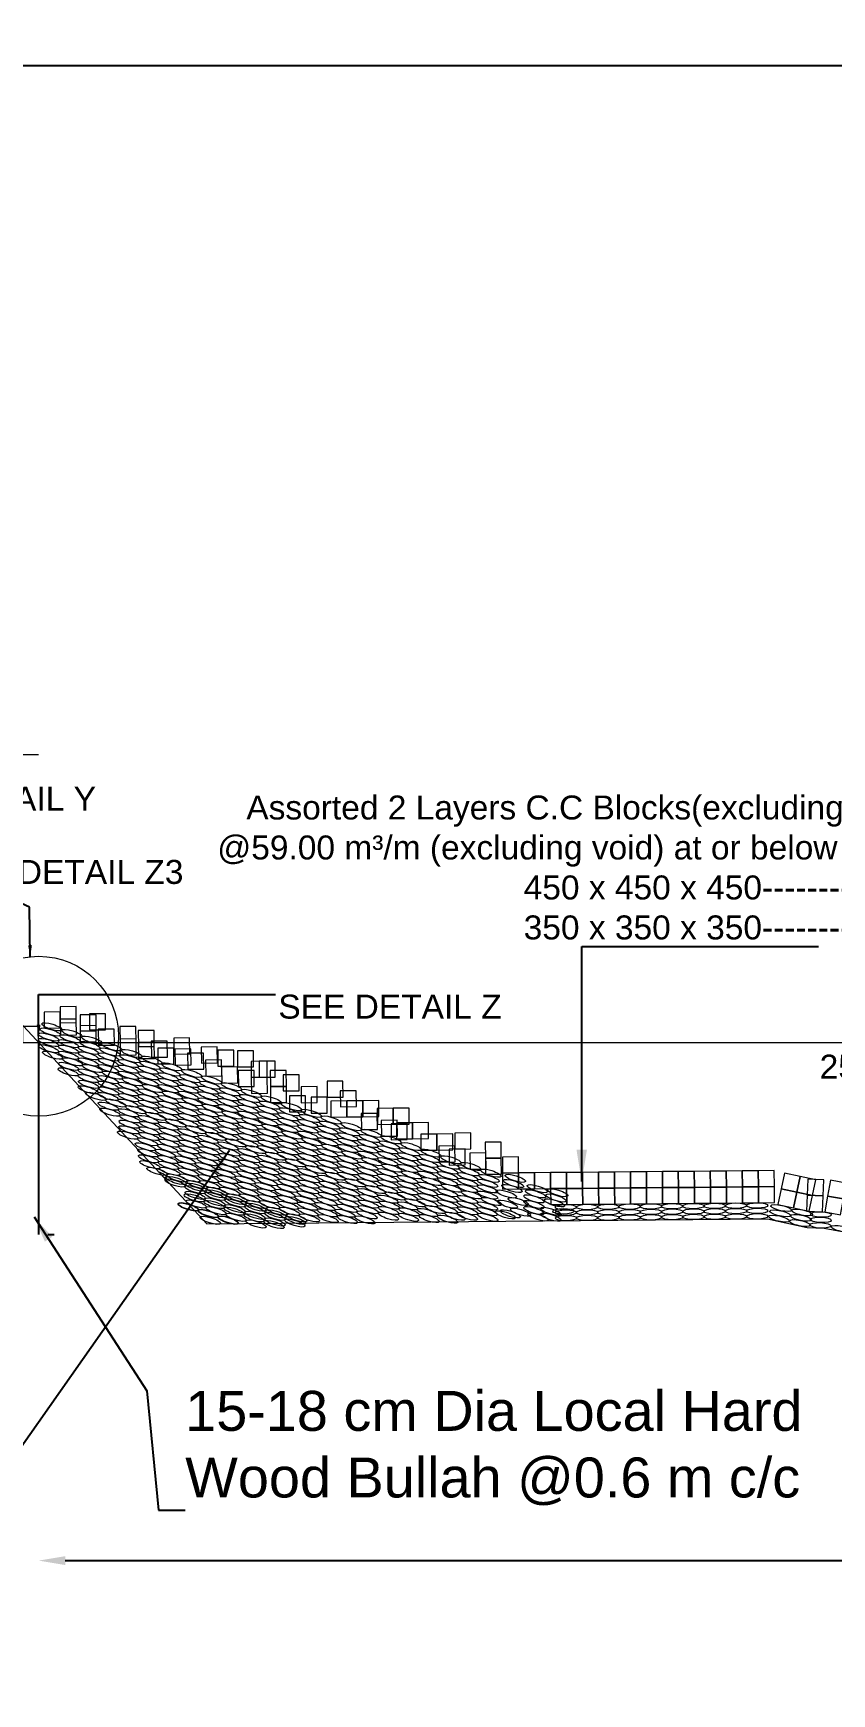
# Model space of a CAD drawing. Header units: inches. Extents: x -8940 to 26362, y -28010 to 990.
# Drawn here: x 4357.2 to 4382.2, y -14244.6 to -14192.6 of the extents above; entities that cross this region are included whole.
import ezdxf

# ---------------------------------------------------------------- set-up
doc = ezdxf.new("R2010")
doc.units = ezdxf.units.IN
doc.header["$MEASUREMENT"] = 0
doc.header["$PDMODE"] = 3
for name, color, linetype, lineweight in [('BULLAH', 7, 'Continuous', 25), ('Cross Section Labels', 7, 'Continuous', 9), ('Existing_Bed_Level for Xsection', 7, 'Continuous', 0), ('Long Section Labels', 7, 'Continuous', 9)]:
    doc.layers.add(name, color=color, linetype=linetype, lineweight=lineweight)
doc.styles.get("Standard").update_dxf_attribs({"font": 'arial.ttf'})
doc.dimstyles.new('Appron Lebeling Style', dxfattribs={"dimtxt": 50, "dimasz": 50, "dimexe": 0.18, "dimexo": 0.0625, "dimgap": 0.09, "dimtad": 0, "dimtih": 1, "dimtoh": 1, "dimdec": 4, "dimzin": 0, "dimdsep": 46, "dimtxsty": 'Standard', "dimcen": 0.09, "dimse1": 1, "dimse2": 1, "dimadec": 0, "dimazin": 0, "dimtfac": 1, "dimtdec": 4, "dimtofl": 0, "dimtmove": 0, "dimatfit": 3, "dimfxl": 1, "dimtolj": 1, "dimtzin": 0, "dimarcsym": 0})
doc.dimstyles.get("Standard").update_dxf_attribs({"dimtxt": 0.18, "dimasz": 0.18, "dimexe": 0.18, "dimexo": 0.0625, "dimgap": 0.09, "dimtad": 0, "dimtih": 1, "dimtoh": 1, "dimdec": 4, "dimzin": 0, "dimdsep": 46, "dimtxsty": 'Standard', "dimcen": 0.09, "dimadec": 0, "dimazin": 0, "dimtfac": 1, "dimtdec": 4, "dimtofl": 0, "dimtmove": 0, "dimatfit": 3, "dimfxl": 1, "dimtolj": 1, "dimtzin": 0, "dimarcsym": 0})

# ---------------------------------------------------------------- blocks, each defined once
blk = doc.blocks.new('*D3')
at = {"layer": 'Cross Section Labels', "color": 0, "lineweight": -2, "transparency": 16777216}
for p, q in [((4358.196, -14240.44), (4392.436, -14240.44)), ((4430.93, -14240.44), (4396.69, -14240.44))]:
    blk.add_line(p, q, dxfattribs=at)
at = {"layer": 'Cross Section Labels', "color": 0, "transparency": 16777216}
for points in [[(4358.196, -14240.301), (4358.196, -14240.579), (4357.363, -14240.44)], [(4430.93, -14240.301), (4430.93, -14240.579), (4431.763, -14240.44)]]:
    blk.add_solid(points, dxfattribs=at)
at = {"layer": 'Defpoints', "color": 0, "transparency": 16777216}
for p in [(4357.363, -14231.435), (4431.763, -14239.325), (4431.763, -14240.44)]:
    blk.add_point(p, dxfattribs=at)
at = {"layer": 'Cross Section Labels', "color": 0, "transparency": 16777216, "insert": (4394.563, -14240.44), "char_height": 0.833, "attachment_point": 5}
blk.add_mtext('\\A1;77.00 m', dxfattribs=at)
blk = doc.blocks.new('*D4')
at = {"layer": 'Cross Section Labels', "color": 0, "lineweight": -2, "transparency": 16777216}
for p, q in [((4358.196, -14245.443), (4388.55, -14245.443)), ((4430.93, -14245.443), (4400.576, -14245.443))]:
    blk.add_line(p, q, dxfattribs=at)
at = {"layer": 'Cross Section Labels', "color": 0, "transparency": 16777216}
for points in [[(4358.196, -14245.304), (4358.196, -14245.582), (4357.363, -14245.443)], [(4430.93, -14245.304), (4430.93, -14245.582), (4431.763, -14245.443)]]:
    blk.add_solid(points, dxfattribs=at)
at = {"layer": 'Defpoints', "color": 0, "transparency": 16777216}
for p in [(4357.363, -14231.435), (4431.763, -14239.325), (4431.763, -14245.443)]:
    blk.add_point(p, dxfattribs=at)
at = {"layer": 'Cross Section Labels', "color": 0, "transparency": 16777216, "insert": (4394.563, -14245.443), "char_height": 0.833, "attachment_point": 5}
blk.add_mtext('\\A1;Block @59.00 m³/m ^JGoo Bag @58.00 m³/m ', dxfattribs=at)

msp = doc.modelspace()

# ---------------------------------------------------------------- linework, layer by layer
msp.add_lwpolyline([(4299.118672, -14193.658586), (4465.878672, -14193.658586), (4465.878672, -14311.574582), (4299.118672, -14311.574582)], close=True)
at = {"layer": 'BULLAH'}
for p, q in [((4357.362545, -14224.229953), (4357.362545, -14230.233313)), ((4357.648588, -14230.233313), (4357.8487, -14230.233313))]:
    msp.add_line(p, q, dxfattribs=at)
at = {"layer": 'Cross Section Labels'}
msp.add_circle((4357.362545, -14224.029841), 2.5014, dxfattribs=at)
at = {"layer": 'Existing_Bed_Level for Xsection'}
for points in [[(4357.362545, -14215.224913), (4320.308722, -14215.224913)], [(4320.308722, -14216.847821), (4325.801796, -14216.895848), (4329.073628, -14217.103964), (4335.86743, -14216.737759), (4339.079228, -14216.725753), (4340.439989, -14218.046492), (4341.720706, -14217.656273), (4343.081468, -14217.93643), (4345.132616, -14217.93643), (4346.083148, -14218.619813), (4347.393881, -14219.052055), (4348.424458, -14219.019036), (4349.425018, -14219.019036), (4350.425578, -14219.074067), (4351.766328, -14219.876516), (4352.326642, -14220.443834), (4355.078182, -14220.808037), (4356.21882, -14222.998263), (4362.63241, -14229.905129), (4380.182232, -14229.750042), (4381.422927, -14230.016191), (4381.953224, -14230.039204), (4383.364013, -14230.302351)], [(4355.861705, -14224.229953), (4461.369925, -14224.229953)]]:
    msp.add_lwpolyline(points, dxfattribs=at)
at = {"layer": 'Long Section Labels'}
for points in [[(4358.535157, -14223.102103), (4358.034897, -14223.106524), (4358.039317, -14223.606784), (4358.539578, -14223.602363)], [(4358.031825, -14223.269181), (4357.531565, -14223.273602), (4357.535985, -14223.773863), (4358.036246, -14223.769442)], [(4358.538602, -14223.491989), (4358.038342, -14223.49641), (4358.042763, -14223.996671), (4358.543023, -14223.99225)], [(4359.160561, -14223.359226), (4358.660301, -14223.363647), (4358.664722, -14223.863908), (4359.164982, -14223.859487)], [(4359.451226, -14223.329886), (4358.950965, -14223.334307), (4358.955386, -14223.834568), (4359.455646, -14223.830147)], [(4357.362545, -14223.729673), (4356.862265, -14223.729673), (4356.862265, -14224.229953), (4357.362545, -14224.229953)], [(4359.163554, -14223.69793), (4358.663294, -14223.702351), (4358.667715, -14224.202612), (4359.167975, -14224.198191)], [(4359.729781, -14223.807658), (4359.229521, -14223.812079), (4359.233942, -14224.312339), (4359.734202, -14224.307918)], [(4360.409283, -14223.725271), (4359.909022, -14223.729692), (4359.913443, -14224.229953), (4360.413704, -14224.225532)], [(4360.412721, -14224.114319), (4359.91246, -14224.11874), (4359.916881, -14224.619), (4360.417142, -14224.61458)], [(4360.979502, -14223.850646), (4360.479241, -14223.855067), (4360.483662, -14224.355327), (4360.983923, -14224.350907)], [(4361.389984, -14224.18229), (4360.889723, -14224.186711), (4360.894144, -14224.686971), (4361.394404, -14224.68255)], [(4362.089851, -14224.086308), (4361.589591, -14224.090729), (4361.594011, -14224.590989), (4362.094272, -14224.586569)], [(4360.982813, -14224.225335), (4360.482553, -14224.229756), (4360.486973, -14224.730016), (4360.987234, -14224.725595)], [(4361.592319, -14224.399443), (4361.092058, -14224.403864), (4361.096479, -14224.904124), (4361.59674, -14224.899703)], [(4362.129138, -14224.428675), (4361.628877, -14224.433095), (4361.633298, -14224.933356), (4362.133559, -14224.928935)], [(4362.527265, -14224.561383), (4362.027004, -14224.565804), (4362.031425, -14225.066065), (4362.531685, -14225.061644)], [(4362.952261, -14224.364402), (4362.452, -14224.368823), (4362.456421, -14224.869083), (4362.956682, -14224.864662)], [(4363.471238, -14224.464286), (4362.970977, -14224.468707), (4362.975398, -14224.968967), (4363.475659, -14224.964547)], [(4364.085811, -14224.487607), (4363.58555, -14224.492028), (4363.589971, -14224.992288), (4364.090231, -14224.987867)], [(4363.088942, -14224.772286), (4362.588682, -14224.776707), (4362.593102, -14225.276968), (4363.093363, -14225.272547)], [(4363.589971, -14224.992288), (4363.08971, -14224.996709), (4363.094131, -14225.49697), (4363.594392, -14225.492549)], [(4364.109748, -14225.101856), (4363.609488, -14225.106277), (4363.613908, -14225.606537), (4364.114169, -14225.602116)], [(4364.515862, -14224.813743), (4364.015601, -14224.818163), (4364.020022, -14225.318424), (4364.520282, -14225.314003)], [(4364.763873, -14224.811551), (4364.263612, -14224.815972), (4364.268033, -14225.316232), (4364.768293, -14225.311811)], [(4365.113588, -14225.102507), (4364.613328, -14225.106928), (4364.617748, -14225.607188), (4365.118009, -14225.602768)], [(4364.520282, -14225.314003), (4364.020022, -14225.318424), (4364.024443, -14225.818684), (4364.524703, -14225.814263)], [(4365.118009, -14225.602768), (4364.617748, -14225.607188), (4364.622169, -14226.107449), (4365.12243, -14226.103028)], [(4365.513378, -14225.234822), (4365.013117, -14225.239243), (4365.017538, -14225.739503), (4365.517798, -14225.735082)], [(4366.077465, -14225.605821), (4365.577204, -14225.610242), (4365.581625, -14226.110502), (4366.081886, -14226.106082)], [(4366.889872, -14225.433905), (4366.389611, -14225.438326), (4366.394032, -14225.938586), (4366.894292, -14225.934165)], [(4367.306323, -14225.734513), (4366.806063, -14225.738934), (4366.810483, -14226.239194), (4367.310744, -14226.234773)], [(4365.715114, -14225.893395), (4365.214854, -14225.897815), (4365.219275, -14226.398076), (4365.719535, -14226.393655)], [(4366.394032, -14225.938586), (4365.893771, -14225.943007), (4365.898192, -14226.443267), (4366.398453, -14226.438847)], [(4367.008278, -14226.055055), (4366.508018, -14226.059475), (4366.512438, -14226.559736), (4367.012699, -14226.555315)], [(4367.508539, -14226.050634), (4367.008278, -14226.055055), (4367.012699, -14226.555315), (4367.512959, -14226.550894)], [(4368.008799, -14226.046213), (4367.508539, -14226.050634), (4367.512959, -14226.550894), (4368.01322, -14226.546474)], [(4367.962053, -14226.449649), (4367.461793, -14226.45407), (4367.466214, -14226.95433), (4367.966474, -14226.949909)], [(4368.460887, -14226.283729), (4367.960626, -14226.28815), (4367.965047, -14226.788411), (4368.465307, -14226.78399)], [(4368.586576, -14226.658331), (4368.086316, -14226.662752), (4368.090737, -14227.163013), (4368.590997, -14227.158592)], [(4368.894018, -14226.766403), (4368.393758, -14226.770824), (4368.398179, -14227.271084), (4368.898439, -14227.266663)], [(4368.961147, -14226.279309), (4368.460887, -14226.283729), (4368.465307, -14226.78399), (4368.965568, -14226.779569)], [(4369.062805, -14226.739897), (4368.562544, -14226.744318), (4368.566965, -14227.244578), (4369.067226, -14227.240157)], [(4369.563065, -14226.735476), (4369.062805, -14226.739897), (4369.067226, -14227.240157), (4369.567486, -14227.235737)], [(4369.822676, -14227.093079), (4369.322415, -14227.097499), (4369.326836, -14227.59776), (4369.827097, -14227.593339)], [(4370.322936, -14227.088658), (4369.822676, -14227.093079), (4369.827097, -14227.593339), (4370.327357, -14227.588918)], [(4370.889545, -14227.057079), (4370.389285, -14227.0615), (4370.393705, -14227.561761), (4370.893966, -14227.55734)], [(4370.392851, -14227.465059), (4369.89259, -14227.46948), (4369.897011, -14227.96974), (4370.397272, -14227.965319)], [(4370.71178, -14227.55895), (4370.211519, -14227.563371), (4370.21594, -14228.063631), (4370.716201, -14228.05921)], [(4371.363831, -14227.68474), (4370.863571, -14227.689161), (4370.867991, -14228.189421), (4371.368252, -14228.185)], [(4371.841522, -14227.346118), (4371.341261, -14227.350538), (4371.345682, -14227.850799), (4371.845942, -14227.846378)], [(4372.379439, -14227.807791), (4371.879179, -14227.812212), (4371.8836, -14228.312472), (4372.38386, -14228.308051)], [(4371.845942, -14227.846378), (4371.345682, -14227.850799), (4371.350103, -14228.351059), (4371.850363, -14228.346639)], [(4372.38386, -14228.308051), (4371.8836, -14228.312472), (4371.88802, -14228.812733), (4372.388281, -14228.808312)], [(4372.88412, -14228.303631), (4372.38386, -14228.308051), (4372.388281, -14228.808312), (4372.888541, -14228.803891)], [(4373.384381, -14228.29921), (4372.88412, -14228.303631), (4372.888541, -14228.803891), (4373.388802, -14228.79947)], [(4373.884641, -14228.294789), (4373.384381, -14228.29921), (4373.388802, -14228.79947), (4373.889062, -14228.795049)], [(4374.384902, -14228.290368), (4373.884641, -14228.294789), (4373.889062, -14228.795049), (4374.389323, -14228.790629)], [(4374.885162, -14228.285947), (4374.384902, -14228.290368), (4374.389323, -14228.790629), (4374.889583, -14228.786208)], [(4375.385423, -14228.281527), (4374.885162, -14228.285947), (4374.889583, -14228.786208), (4375.389844, -14228.781787)], [(4375.885683, -14228.277106), (4375.385423, -14228.281527), (4375.389844, -14228.781787), (4375.890104, -14228.777366)], [(4376.385944, -14228.272685), (4375.885683, -14228.277106), (4375.890104, -14228.777366), (4376.390365, -14228.772946)], [(4376.886204, -14228.268264), (4376.385944, -14228.272685), (4376.390365, -14228.772946), (4376.890625, -14228.768525)], [(4377.386465, -14228.263844), (4376.886204, -14228.268264), (4376.890625, -14228.768525), (4377.390885, -14228.764104)], [(4377.886725, -14228.259423), (4377.386465, -14228.263844), (4377.390885, -14228.764104), (4377.891146, -14228.759683)], [(4378.386986, -14228.255002), (4377.886725, -14228.259423), (4377.891146, -14228.759683), (4378.391406, -14228.755263)], [(4378.887246, -14228.250581), (4378.386986, -14228.255002), (4378.391406, -14228.755263), (4378.891667, -14228.750842)], [(4379.387507, -14228.246161), (4378.887246, -14228.250581), (4378.891667, -14228.750842), (4379.391927, -14228.746421)], [(4379.887767, -14228.24174), (4379.387507, -14228.246161), (4379.391927, -14228.746421), (4379.892188, -14228.742)], [(4380.388027, -14228.237319), (4379.887767, -14228.24174), (4379.892188, -14228.742), (4380.392448, -14228.737579)], [(4381.202555, -14228.423701), (4380.713403, -14228.31877), (4380.608473, -14228.807922), (4381.097624, -14228.912853)], [(4373.889062, -14228.795049), (4373.388802, -14228.79947), (4373.393222, -14229.299731), (4373.893483, -14229.29531)], [(4374.389323, -14228.790629), (4373.889062, -14228.795049), (4373.893483, -14229.29531), (4374.393743, -14229.290889)], [(4374.889583, -14228.786208), (4374.389323, -14228.790629), (4374.393743, -14229.290889), (4374.894004, -14229.286468)], [(4375.389844, -14228.781787), (4374.889583, -14228.786208), (4374.894004, -14229.286468), (4375.394264, -14229.282048)], [(4375.890104, -14228.777366), (4375.389844, -14228.781787), (4375.394264, -14229.282048), (4375.894525, -14229.277627)], [(4376.390365, -14228.772946), (4375.890104, -14228.777366), (4375.894525, -14229.277627), (4376.394785, -14229.273206)], [(4376.890625, -14228.768525), (4376.390365, -14228.772946), (4376.394785, -14229.273206), (4376.895046, -14229.268785)], [(4377.390885, -14228.764104), (4376.890625, -14228.768525), (4376.895046, -14229.268785), (4377.395306, -14229.264365)], [(4377.891146, -14228.759683), (4377.390885, -14228.764104), (4377.395306, -14229.264365), (4377.895567, -14229.259944)], [(4378.391406, -14228.755263), (4377.891146, -14228.759683), (4377.895567, -14229.259944), (4378.395827, -14229.255523)], [(4378.891667, -14228.750842), (4378.391406, -14228.755263), (4378.395827, -14229.255523), (4378.896088, -14229.251102)], [(4379.391927, -14228.746421), (4378.891667, -14228.750842), (4378.896088, -14229.251102), (4379.396348, -14229.246681)], [(4379.892188, -14228.742), (4379.391927, -14228.746421), (4379.396348, -14229.246681), (4379.896609, -14229.242261)], [(4380.392448, -14228.737579), (4379.892188, -14228.742), (4379.896609, -14229.242261), (4380.396869, -14229.23784)], [(4381.097624, -14228.912853), (4380.608473, -14228.807922), (4380.503542, -14229.297074), (4380.992693, -14229.402005)], [(4381.691707, -14228.528632), (4381.202555, -14228.423701), (4381.097624, -14228.912853), (4381.586776, -14229.017784)], [(4381.93908, -14228.526323), (4381.439271, -14228.504633), (4381.417581, -14229.004442), (4381.917391, -14229.026132)], [(4382.643684, -14228.631089), (4382.151886, -14228.539356), (4382.060153, -14229.031154), (4382.551951, -14229.122887)], [(4381.586776, -14229.017784), (4381.097624, -14228.912853), (4380.992693, -14229.402005), (4381.481845, -14229.506936)], [(4381.917391, -14229.026132), (4381.417581, -14229.004442), (4381.395891, -14229.504252), (4381.895701, -14229.525942)], [(4382.551951, -14229.122887), (4382.060153, -14229.031154), (4381.968421, -14229.522952), (4382.460219, -14229.614685)]]:
    msp.add_lwpolyline(points, close=True, dxfattribs=at)
for centre, major_axis in [((4357.778611, -14223.73674), (0.318004, -0.09876)), ((4357.672713, -14224.054433), (0.318004, -0.09876)), ((4357.672713, -14224.228838), (0.318004, -0.09876)), ((4357.724277, -14223.899743), (0.318004, -0.09876)), ((4358.297297, -14224.262627), (0.318004, -0.09876)), ((4358.34886, -14224.107938), (0.318004, -0.09876)), ((4358.403194, -14223.944935), (0.318004, -0.09876)), ((4358.973443, -14224.316132), (0.318004, -0.09876)), ((4359.027777, -14224.153129), (0.318004, -0.09876)), ((4357.672713, -14224.421273), (0.318004, -0.09876)), ((4357.799902, -14224.623306), (0.318004, -0.09876)), ((4358.297297, -14224.437032), (0.318004, -0.09876)), ((4358.297297, -14224.629467), (0.318004, -0.09876)), ((4358.424486, -14224.831501), (0.318004, -0.09876)), ((4358.92188, -14224.470821), (0.318004, -0.09876)), ((4358.92188, -14224.645227), (0.318004, -0.09876)), ((4358.92188, -14224.837661), (0.318004, -0.09876)), ((4359.546463, -14224.679016), (0.318004, -0.09876)), ((4359.546463, -14224.853421), (0.318004, -0.09876)), ((4359.598026, -14224.524326), (0.318004, -0.09876)), ((4359.65236, -14224.361323), (0.318004, -0.09876)), ((4360.222609, -14224.732521), (0.318004, -0.09876)), ((4360.276944, -14224.569518), (0.318004, -0.09876)), ((4360.901527, -14224.777712), (0.318004, -0.09876)), ((4358.291205, -14225.147671), (0.318004, -0.09876)), ((4358.297297, -14224.972811), (0.318004, -0.09876)), ((4358.915788, -14225.355865), (0.318004, -0.09876)), ((4358.92188, -14225.181005), (0.318004, -0.09876)), ((4359.049069, -14225.039695), (0.318004, -0.09876)), ((4359.546463, -14225.045856), (0.318004, -0.09876)), ((4359.673652, -14225.247889), (0.318004, -0.09876)), ((4360.171046, -14224.88721), (0.318004, -0.09876)), ((4360.171046, -14225.061616), (0.318004, -0.09876)), ((4360.171046, -14225.25405), (0.318004, -0.09876)), ((4360.795629, -14225.095405), (0.318004, -0.09876)), ((4360.795629, -14225.26981), (0.318004, -0.09876)), ((4360.847192, -14224.940715), (0.318004, -0.09876)), ((4361.420212, -14225.303599), (0.318004, -0.09876)), ((4361.471776, -14225.14891), (0.318004, -0.09876)), ((4361.52611, -14224.985907), (0.318004, -0.09876)), ((4362.096359, -14225.357104), (0.318004, -0.09876)), ((4362.150693, -14225.194101), (0.318004, -0.09876)), ((4358.91373, -14225.708129), (0.318004, -0.09876)), ((4358.927439, -14225.535332), (0.318004, -0.09876)), ((4359.540372, -14225.564059), (0.318004, -0.09876)), ((4359.546463, -14225.3892), (0.318004, -0.09876)), ((4359.552022, -14225.743526), (0.318004, -0.09876)), ((4360.164955, -14225.772254), (0.318004, -0.09876)), ((4360.171046, -14225.597394), (0.318004, -0.09876)), ((4360.298235, -14225.456084), (0.318004, -0.09876)), ((4360.795629, -14225.462245), (0.318004, -0.09876)), ((4360.795629, -14225.805588), (0.318004, -0.09876)), ((4360.922818, -14225.664278), (0.318004, -0.09876)), ((4361.420212, -14225.478004), (0.318004, -0.09876)), ((4361.420212, -14225.670439), (0.318004, -0.09876)), ((4361.547402, -14225.872473), (0.318004, -0.09876)), ((4362.044796, -14225.511793), (0.318004, -0.09876)), ((4362.044796, -14225.686199), (0.318004, -0.09876)), ((4362.044796, -14225.878633), (0.318004, -0.09876)), ((4362.669379, -14225.719988), (0.318004, -0.09876)), ((4362.669379, -14225.894393), (0.318004, -0.09876)), ((4362.720942, -14225.565298), (0.318004, -0.09876)), ((4362.775276, -14225.402295), (0.318004, -0.09876)), ((4363.345525, -14225.773493), (0.318004, -0.09876)), ((4363.399859, -14225.61049), (0.318004, -0.09876)), ((4364.024443, -14225.818684), (0.318004, -0.09876)), ((4359.155, -14225.912533), (0.318004, -0.09876)), ((4359.538313, -14225.916323), (0.318004, -0.09876)), ((4359.546463, -14226.217951), (0.318004, -0.09876)), ((4359.591875, -14226.4054), (0.318004, -0.09876)), ((4359.779583, -14226.120727), (0.318004, -0.09876)), ((4360.162896, -14226.124518), (0.318004, -0.09876)), ((4360.176605, -14225.951721), (0.318004, -0.09876)), ((4360.404167, -14226.328922), (0.318004, -0.09876)), ((4360.78748, -14226.332712), (0.318004, -0.09876)), ((4360.789538, -14225.980448), (0.318004, -0.09876)), ((4360.801189, -14226.159915), (0.318004, -0.09876)), ((4361.414121, -14226.188643), (0.318004, -0.09876)), ((4361.420212, -14226.013783), (0.318004, -0.09876)), ((4361.425772, -14226.36811), (0.318004, -0.09876)), ((4362.038704, -14226.396837), (0.318004, -0.09876)), ((4362.044796, -14226.221977), (0.318004, -0.09876)), ((4362.171985, -14226.080667), (0.318004, -0.09876)), ((4362.669379, -14226.086828), (0.318004, -0.09876)), ((4362.796568, -14226.288861), (0.318004, -0.09876)), ((4363.293962, -14225.928182), (0.318004, -0.09876)), ((4363.293962, -14226.102588), (0.318004, -0.09876)), ((4363.293962, -14226.295022), (0.318004, -0.09876)), ((4363.918545, -14226.136376), (0.318004, -0.09876)), ((4363.918545, -14226.310782), (0.318004, -0.09876)), ((4363.970108, -14225.981687), (0.318004, -0.09876)), ((4364.543128, -14226.344571), (0.318004, -0.09876)), ((4364.594692, -14226.189881), (0.318004, -0.09876)), ((4364.649026, -14226.026879), (0.318004, -0.09876)), ((4365.219275, -14226.398076), (0.318004, -0.09876)), ((4365.273609, -14226.235073), (0.318004, -0.09876)), ((4360.171046, -14226.426145), (0.318004, -0.09876)), ((4360.196238, -14226.784588), (0.318004, -0.09876)), ((4360.216458, -14226.613595), (0.318004, -0.09876)), ((4360.795629, -14226.63434), (0.318004, -0.09876)), ((4360.841041, -14226.821789), (0.318004, -0.09876)), ((4361.02875, -14226.537116), (0.318004, -0.09876)), ((4361.412063, -14226.540906), (0.318004, -0.09876)), ((4361.420212, -14226.842534), (0.318004, -0.09876)), ((4361.653333, -14226.745311), (0.318004, -0.09876)), ((4362.036646, -14226.749101), (0.318004, -0.09876)), ((4362.050355, -14226.576304), (0.318004, -0.09876)), ((4362.663287, -14226.605031), (0.318004, -0.09876)), ((4362.669379, -14226.430171), (0.318004, -0.09876)), ((4362.674938, -14226.784498), (0.318004, -0.09876)), ((4363.287871, -14226.813226), (0.318004, -0.09876)), ((4363.293962, -14226.638366), (0.318004, -0.09876)), ((4363.421151, -14226.497056), (0.318004, -0.09876)), ((4363.918545, -14226.503217), (0.318004, -0.09876)), ((4363.918545, -14226.84656), (0.318004, -0.09876)), ((4364.045734, -14226.70525), (0.318004, -0.09876)), ((4364.543128, -14226.518976), (0.318004, -0.09876)), ((4364.543128, -14226.711411), (0.318004, -0.09876)), ((4364.670317, -14226.913444), (0.318004, -0.09876)), ((4365.167712, -14226.552765), (0.318004, -0.09876)), ((4365.167712, -14226.727171), (0.318004, -0.09876)), ((4365.167712, -14226.919605), (0.318004, -0.09876)), ((4365.792295, -14226.76096), (0.318004, -0.09876)), ((4365.843858, -14226.60627), (0.318004, -0.09876)), ((4365.898192, -14226.443267), (0.318004, -0.09876)), ((4366.465487, -14226.81348), (0.318004, -0.09876)), ((4366.519821, -14226.650477), (0.318004, -0.09876)), ((4367.147359, -14226.859656), (0.318004, -0.09876)), ((4360.148825, -14227.124315), (0.318004, -0.09876)), ((4360.190968, -14226.959667), (0.318004, -0.09876)), ((4360.773408, -14227.33251), (0.318004, -0.09876)), ((4360.815551, -14227.167861), (0.318004, -0.09876)), ((4360.820821, -14226.992782), (0.318004, -0.09876)), ((4361.440134, -14227.376056), (0.318004, -0.09876)), ((4361.445404, -14227.200976), (0.318004, -0.09876)), ((4361.465624, -14227.029983), (0.318004, -0.09876)), ((4362.044796, -14227.050728), (0.318004, -0.09876)), ((4362.069987, -14227.409171), (0.318004, -0.09876)), ((4362.090207, -14227.238178), (0.318004, -0.09876)), ((4362.277916, -14226.953505), (0.318004, -0.09876)), ((4362.661229, -14226.957295), (0.318004, -0.09876)), ((4362.669379, -14227.258923), (0.318004, -0.09876)), ((4362.71479, -14227.446372), (0.318004, -0.09876)), ((4362.902499, -14227.161699), (0.318004, -0.09876)), ((4363.285812, -14227.16549), (0.318004, -0.09876)), ((4363.299521, -14226.992693), (0.318004, -0.09876)), ((4363.527082, -14227.369894), (0.318004, -0.09876)), ((4363.910395, -14227.373684), (0.318004, -0.09876)), ((4363.912454, -14227.02142), (0.318004, -0.09876)), ((4363.924104, -14227.200887), (0.318004, -0.09876)), ((4364.537037, -14227.229615), (0.318004, -0.09876)), ((4364.543128, -14227.054755), (0.318004, -0.09876)), ((4364.548688, -14227.409082), (0.318004, -0.09876)), ((4365.16162, -14227.437809), (0.318004, -0.09876)), ((4365.167712, -14227.262949), (0.318004, -0.09876)), ((4365.294901, -14227.121639), (0.318004, -0.09876)), ((4365.792295, -14226.935365), (0.318004, -0.09876)), ((4365.792295, -14227.1278), (0.318004, -0.09876)), ((4365.919484, -14227.329833), (0.318004, -0.09876)), ((4366.413924, -14226.968169), (0.318004, -0.09876)), ((4366.413924, -14227.142575), (0.318004, -0.09876)), ((4366.413924, -14227.335009), (0.318004, -0.09876)), ((4367.041461, -14227.177348), (0.318004, -0.09876)), ((4367.041461, -14227.351754), (0.318004, -0.09876)), ((4367.093024, -14227.022659), (0.318004, -0.09876)), ((4367.666044, -14227.385543), (0.318004, -0.09876)), ((4367.717607, -14227.230853), (0.318004, -0.09876)), ((4367.771942, -14227.067851), (0.318004, -0.09876)), ((4368.343844, -14227.434087), (0.318004, -0.09876)), ((4368.398179, -14227.271084), (0.318004, -0.09876)), ((4360.704635, -14227.488885), (0.318004, -0.09876)), ((4360.779669, -14227.682447), (0.318004, -0.09876)), ((4360.801575, -14227.864448), (0.318004, -0.09876)), ((4361.329219, -14227.69708), (0.318004, -0.09876)), ((4361.397991, -14227.540704), (0.318004, -0.09876)), ((4361.404252, -14227.890641), (0.318004, -0.09876)), ((4361.953802, -14227.905274), (0.318004, -0.09876)), ((4362.022574, -14227.748898), (0.318004, -0.09876)), ((4362.064717, -14227.58425), (0.318004, -0.09876)), ((4362.647158, -14227.957093), (0.318004, -0.09876)), ((4362.6893, -14227.792445), (0.318004, -0.09876)), ((4362.69457, -14227.617365), (0.318004, -0.09876)), ((4363.293962, -14227.467117), (0.318004, -0.09876)), ((4363.319154, -14227.82556), (0.318004, -0.09876)), ((4363.339374, -14227.654567), (0.318004, -0.09876)), ((4363.918545, -14227.675312), (0.318004, -0.09876)), ((4363.963957, -14227.862761), (0.318004, -0.09876)), ((4364.151666, -14227.578088), (0.318004, -0.09876)), ((4364.534979, -14227.581878), (0.318004, -0.09876)), ((4364.543128, -14227.883506), (0.318004, -0.09876)), ((4364.776249, -14227.786283), (0.318004, -0.09876)), ((4365.159562, -14227.790073), (0.318004, -0.09876)), ((4365.173271, -14227.617276), (0.318004, -0.09876)), ((4365.786203, -14227.646003), (0.318004, -0.09876)), ((4365.792295, -14227.471143), (0.318004, -0.09876)), ((4365.797854, -14227.82547), (0.318004, -0.09876)), ((4366.407832, -14227.853213), (0.318004, -0.09876)), ((4366.413924, -14227.678353), (0.318004, -0.09876)), ((4366.541113, -14227.537043), (0.318004, -0.09876)), ((4367.041461, -14227.544189), (0.318004, -0.09876)), ((4367.041461, -14227.887532), (0.318004, -0.09876)), ((4367.16865, -14227.746222), (0.318004, -0.09876)), ((4367.666044, -14227.559948), (0.318004, -0.09876)), ((4367.666044, -14227.752383), (0.318004, -0.09876)), ((4367.793233, -14227.954416), (0.318004, -0.09876)), ((4368.292281, -14227.588776), (0.318004, -0.09876)), ((4368.292281, -14227.763182), (0.318004, -0.09876)), ((4368.292281, -14227.955616), (0.318004, -0.09876)), ((4368.915211, -14227.801932), (0.318004, -0.09876)), ((4368.966774, -14227.647242), (0.318004, -0.09876)), ((4369.021108, -14227.484239), (0.318004, -0.09876)), ((4369.591357, -14227.855437), (0.318004, -0.09876)), ((4369.645691, -14227.692434), (0.318004, -0.09876)), ((4370.270274, -14227.900628), (0.318004, -0.09876)), ((4360.844477, -14228.051341), (0.318004, -0.09876)), ((4361.070721, -14228.257578), (0.318004, -0.09876)), ((4361.426158, -14228.072643), (0.318004, -0.09876)), ((4361.46906, -14228.259535), (0.318004, -0.09876)), ((4361.695304, -14228.465773), (0.318004, -0.09876)), ((4362.028836, -14228.098835), (0.318004, -0.09876)), ((4362.050741, -14228.280837), (0.318004, -0.09876)), ((4362.093644, -14228.467729), (0.318004, -0.09876)), ((4362.578385, -14228.113469), (0.318004, -0.09876)), ((4362.653419, -14228.30703), (0.318004, -0.09876)), ((4362.675325, -14228.489032), (0.318004, -0.09876)), ((4363.202968, -14228.321663), (0.318004, -0.09876)), ((4363.271741, -14228.165287), (0.318004, -0.09876)), ((4363.313884, -14228.000639), (0.318004, -0.09876)), ((4363.896324, -14228.373482), (0.318004, -0.09876)), ((4363.938467, -14228.208833), (0.318004, -0.09876)), ((4363.943737, -14228.033754), (0.318004, -0.09876)), ((4364.56305, -14228.417028), (0.318004, -0.09876)), ((4364.56832, -14228.241948), (0.318004, -0.09876)), ((4364.58854, -14228.070955), (0.318004, -0.09876)), ((4365.167712, -14228.0917), (0.318004, -0.09876)), ((4365.192903, -14228.450143), (0.318004, -0.09876)), ((4365.213123, -14228.27915), (0.318004, -0.09876)), ((4365.400832, -14227.994477), (0.318004, -0.09876)), ((4365.784145, -14227.998267), (0.318004, -0.09876)), ((4365.792295, -14228.299895), (0.318004, -0.09876)), ((4365.837706, -14228.487344), (0.318004, -0.09876)), ((4366.025415, -14228.202671), (0.318004, -0.09876)), ((4366.405774, -14228.205477), (0.318004, -0.09876)), ((4366.419483, -14228.03268), (0.318004, -0.09876)), ((4366.647044, -14228.409881), (0.318004, -0.09876)), ((4367.033311, -14228.414656), (0.318004, -0.09876)), ((4367.03537, -14228.062392), (0.318004, -0.09876)), ((4367.04702, -14228.241859), (0.318004, -0.09876)), ((4367.659953, -14228.270587), (0.318004, -0.09876)), ((4367.666044, -14228.095727), (0.318004, -0.09876)), ((4367.671603, -14228.450053), (0.318004, -0.09876)), ((4368.28619, -14228.47382), (0.318004, -0.09876)), ((4368.292281, -14228.29896), (0.318004, -0.09876)), ((4368.41947, -14228.15765), (0.318004, -0.09876)), ((4368.915211, -14227.976337), (0.318004, -0.09876)), ((4368.915211, -14228.168772), (0.318004, -0.09876)), ((4369.0424, -14228.370805), (0.318004, -0.09876)), ((4369.539794, -14228.010126), (0.318004, -0.09876)), ((4369.539794, -14228.184532), (0.318004, -0.09876)), ((4369.539794, -14228.376966), (0.318004, -0.09876)), ((4370.164377, -14228.21832), (0.318004, -0.09876)), ((4370.164377, -14228.392726), (0.318004, -0.09876)), ((4370.21594, -14228.063631), (0.318004, -0.09876)), ((4370.79047, -14228.427018), (0.318004, -0.09876)), ((4370.842033, -14228.272329), (0.318004, -0.09876)), ((4370.896368, -14228.109326), (0.318004, -0.09876)), ((4371.465107, -14228.48002), (0.318004, -0.09876)), ((4371.519441, -14228.317017), (0.318004, -0.09876)), ((4372.282946, -14228.477734), (0.318004, -0.09876)), ((4361.634903, -14228.624817), (0.318004, -0.09876)), ((4361.665103, -14228.545295), (0.318004, -0.09876)), ((4362.259486, -14228.833011), (0.318004, -0.09876)), ((4362.262357, -14229.010233), (0.318004, -0.09876)), ((4362.289686, -14228.753489), (0.318004, -0.09876)), ((4362.319887, -14228.673967), (0.318004, -0.09876)), ((4362.718227, -14228.675924), (0.318004, -0.09876)), ((4362.91427, -14228.961684), (0.318004, -0.09876)), ((4362.94447, -14228.882162), (0.318004, -0.09876)), ((4363.278002, -14228.515224), (0.318004, -0.09876)), ((4363.299908, -14228.697226), (0.318004, -0.09876)), ((4363.34281, -14228.884118), (0.318004, -0.09876)), ((4363.827551, -14228.529857), (0.318004, -0.09876)), ((4363.902585, -14228.723418), (0.318004, -0.09876)), ((4363.924491, -14228.90542), (0.318004, -0.09876)), ((4364.452134, -14228.738052), (0.318004, -0.09876)), ((4364.520907, -14228.581676), (0.318004, -0.09876)), ((4364.527168, -14228.931613), (0.318004, -0.09876)), ((4365.076718, -14228.946246), (0.318004, -0.09876)), ((4365.14549, -14228.78987), (0.318004, -0.09876)), ((4365.187633, -14228.625222), (0.318004, -0.09876)), ((4365.770074, -14228.998065), (0.318004, -0.09876)), ((4365.812216, -14228.833416), (0.318004, -0.09876)), ((4365.817486, -14228.658337), (0.318004, -0.09876)), ((4366.413924, -14228.507105), (0.318004, -0.09876)), ((4366.439115, -14228.865547), (0.318004, -0.09876)), ((4366.459335, -14228.694554), (0.318004, -0.09876)), ((4367.041461, -14228.716284), (0.318004, -0.09876)), ((4367.086873, -14228.903733), (0.318004, -0.09876)), ((4367.274582, -14228.61906), (0.318004, -0.09876)), ((4367.657895, -14228.62285), (0.318004, -0.09876)), ((4367.666044, -14228.924478), (0.318004, -0.09876)), ((4367.899165, -14228.827254), (0.318004, -0.09876)), ((4368.284131, -14228.826084), (0.318004, -0.09876)), ((4368.29784, -14228.653287), (0.318004, -0.09876)), ((4368.909119, -14228.686975), (0.318004, -0.09876)), ((4368.915211, -14228.512115), (0.318004, -0.09876)), ((4368.92077, -14228.866442), (0.318004, -0.09876)), ((4369.533702, -14228.89517), (0.318004, -0.09876)), ((4369.539794, -14228.72031), (0.318004, -0.09876)), ((4369.666983, -14228.579), (0.318004, -0.09876)), ((4370.164377, -14228.58516), (0.318004, -0.09876)), ((4370.164377, -14228.928504), (0.318004, -0.09876)), ((4370.291566, -14228.787194), (0.318004, -0.09876)), ((4370.79047, -14228.601424), (0.318004, -0.09876)), ((4370.79047, -14228.793858), (0.318004, -0.09876)), ((4370.917659, -14228.995892), (0.318004, -0.09876)), ((4371.413543, -14228.634709), (0.318004, -0.09876)), ((4371.413543, -14228.809115), (0.318004, -0.09876)), ((4371.413543, -14229.001549), (0.318004, -0.09876)), ((4372.005678, -14228.968349), (0.318004, -0.09876)), ((4372.177048, -14228.795426), (0.318004, -0.09876)), ((4372.228612, -14228.640737), (0.318004, -0.09876)), ((4372.920427, -14228.965127), (0.318004, -0.09876)), ((4372.974761, -14228.802124), (0.318004, -0.09876)), ((4373.614003, -14228.928356), (0.318004, -0.09876)), ((4362.044796, -14229.373852), (0.318004, -0.09876)), ((4362.047667, -14229.363462), (0.318004, -0.09876)), ((4362.232156, -14229.089755), (0.318004, -0.09876)), ((4362.292769, -14229.280449), (0.318004, -0.09876)), ((4362.856739, -14229.297949), (0.318004, -0.09876)), ((4362.884069, -14229.041205), (0.318004, -0.09876)), ((4362.88694, -14229.218427), (0.318004, -0.09876)), ((4362.917352, -14229.488643), (0.318004, -0.09876)), ((4363.481323, -14229.506144), (0.318004, -0.09876)), ((4363.508652, -14229.2494), (0.318004, -0.09876)), ((4363.511523, -14229.426622), (0.318004, -0.09876)), ((4363.538853, -14229.169878), (0.318004, -0.09876)), ((4363.569053, -14229.090356), (0.318004, -0.09876)), ((4363.967393, -14229.092313), (0.318004, -0.09876)), ((4364.133235, -14229.457594), (0.318004, -0.09876)), ((4364.163436, -14229.378072), (0.318004, -0.09876)), ((4364.193636, -14229.29855), (0.318004, -0.09876)), ((4364.549074, -14229.113615), (0.318004, -0.09876)), ((4364.591976, -14229.300507), (0.318004, -0.09876)), ((4364.81822, -14229.506745), (0.318004, -0.09876)), ((4365.151752, -14229.139807), (0.318004, -0.09876)), ((4365.173657, -14229.321809), (0.318004, -0.09876)), ((4365.216559, -14229.508701), (0.318004, -0.09876)), ((4365.701301, -14229.154441), (0.318004, -0.09876)), ((4365.776335, -14229.348002), (0.318004, -0.09876)), ((4365.79824, -14229.530004), (0.318004, -0.09876)), ((4366.32293, -14229.36165), (0.318004, -0.09876)), ((4366.391703, -14229.205274), (0.318004, -0.09876)), ((4366.433845, -14229.040626), (0.318004, -0.09876)), ((4367.01924, -14229.414454), (0.318004, -0.09876)), ((4367.061383, -14229.249805), (0.318004, -0.09876)), ((4367.066653, -14229.074726), (0.318004, -0.09876)), ((4367.685966, -14229.458), (0.318004, -0.09876)), ((4367.691236, -14229.28292), (0.318004, -0.09876)), ((4367.711456, -14229.111927), (0.318004, -0.09876)), ((4368.292281, -14229.127711), (0.318004, -0.09876)), ((4368.317473, -14229.486154), (0.318004, -0.09876)), ((4368.337693, -14229.315161), (0.318004, -0.09876)), ((4368.525402, -14229.030488), (0.318004, -0.09876)), ((4368.907061, -14229.039239), (0.318004, -0.09876)), ((4368.915211, -14229.340867), (0.318004, -0.09876)), ((4368.960622, -14229.528316), (0.318004, -0.09876)), ((4369.148331, -14229.243643), (0.318004, -0.09876)), ((4369.531644, -14229.247433), (0.318004, -0.09876)), ((4369.545353, -14229.074637), (0.318004, -0.09876)), ((4369.772914, -14229.451838), (0.318004, -0.09876)), ((4370.156227, -14229.455628), (0.318004, -0.09876)), ((4370.158286, -14229.103364), (0.318004, -0.09876)), ((4370.169936, -14229.282831), (0.318004, -0.09876)), ((4370.784379, -14229.312062), (0.318004, -0.09876)), ((4370.79047, -14229.137202), (0.318004, -0.09876)), ((4370.796029, -14229.491529), (0.318004, -0.09876)), ((4371.407452, -14229.519753), (0.318004, -0.09876)), ((4371.413543, -14229.344893), (0.318004, -0.09876)), ((4371.540732, -14229.203583), (0.318004, -0.09876)), ((4372.036021, -14229.284212), (0.318004, -0.09876)), ((4372.380231, -14229.204673), (0.318004, -0.09876)), ((4372.868864, -14229.119816), (0.318004, -0.09876)), ((4372.868864, -14229.294222), (0.318004, -0.09876)), ((4372.868864, -14229.486656), (0.318004, -0.09876)), ((4373.389532, -14229.508854), (0.318004, -0.09876)), ((4373.508106, -14229.246048), (0.318004, -0.09876)), ((4373.559669, -14229.091359), (0.318004, -0.09876)), ((4373.863819, -14229.380623), (0.332973, 0.002942)), ((4374.529765, -14229.374738), (0.332973, 0.002942)), ((4375.195712, -14229.368853), (0.332973, 0.002942)), ((4375.861659, -14229.362968), (0.332973, 0.002942)), ((4376.527606, -14229.357083), (0.332973, 0.002942)), ((4377.193552, -14229.351198), (0.332973, 0.002942)), ((4377.859499, -14229.345313), (0.332973, 0.002942)), ((4378.525446, -14229.339428), (0.332973, 0.002942)), ((4379.191393, -14229.333544), (0.332973, 0.002942)), ((4379.857339, -14229.327659), (0.332973, 0.002942)), ((4380.608578, -14229.406588), (0.325579, -0.069842)), ((4362.669379, -14229.582046), (0.318004, -0.09876)), ((4362.67225, -14229.571657), (0.318004, -0.09876)), ((4362.737892, -14229.791632), (0.318004, -0.09876)), ((4363.293962, -14229.790241), (0.318004, -0.09876)), ((4363.296833, -14229.779851), (0.318004, -0.09876)), ((4363.541935, -14229.696838), (0.318004, -0.09876)), ((4364.105906, -14229.714338), (0.318004, -0.09876)), ((4364.136106, -14229.634816), (0.318004, -0.09876)), ((4364.166518, -14229.905032), (0.318004, -0.09876)), ((4364.730489, -14229.922532), (0.318004, -0.09876)), ((4364.757819, -14229.665789), (0.318004, -0.09876)), ((4364.76069, -14229.843011), (0.318004, -0.09876)), ((4364.788019, -14229.586267), (0.318004, -0.09876)), ((4365.382402, -14229.873983), (0.318004, -0.09876)), ((4365.412602, -14229.794461), (0.318004, -0.09876)), ((4365.442803, -14229.714939), (0.318004, -0.09876)), ((4365.841143, -14229.716896), (0.318004, -0.09876)), ((4366.397964, -14229.555211), (0.318004, -0.09876)), ((4366.41987, -14229.737213), (0.318004, -0.09876)), ((4366.950467, -14229.570829), (0.318004, -0.09876)), ((4367.025501, -14229.76439), (0.318004, -0.09876)), ((4367.57505, -14229.779024), (0.318004, -0.09876)), ((4367.643823, -14229.622648), (0.318004, -0.09876)), ((4368.312203, -14229.661233), (0.318004, -0.09876)), ((4368.940402, -14229.699309), (0.318004, -0.09876)), ((4369.539794, -14229.549061), (0.318004, -0.09876)), ((4369.585205, -14229.73651), (0.318004, -0.09876)), ((4370.164377, -14229.757256), (0.318004, -0.09876)), ((4370.397497, -14229.660032), (0.318004, -0.09876)), ((4370.782321, -14229.664326), (0.318004, -0.09876)), ((4371.419103, -14229.69922), (0.318004, -0.09876)), ((4371.968158, -14229.618778), (0.318004, -0.09876)), ((4372.125343, -14229.587008), (0.318004, -0.09876)), ((4372.44581, -14229.536943), (0.318004, -0.09876)), ((4372.996053, -14229.68869), (0.318004, -0.09876)), ((4373.394262, -14229.691363), (0.318004, -0.09876)), ((4373.789501, -14229.509264), (0.332973, 0.002942)), ((4373.865322, -14229.550712), (0.332973, 0.002942)), ((4373.866825, -14229.7208), (0.332973, 0.002942)), ((4374.531268, -14229.544827), (0.332973, 0.002942)), ((4374.532772, -14229.714915), (0.332973, 0.002942)), ((4375.197215, -14229.538942), (0.332973, 0.002942)), ((4375.198718, -14229.70903), (0.332973, 0.002942)), ((4375.863162, -14229.533057), (0.332973, 0.002942)), ((4375.864665, -14229.703145), (0.332973, 0.002942)), ((4376.529109, -14229.527172), (0.332973, 0.002942)), ((4376.530612, -14229.69726), (0.332973, 0.002942)), ((4377.195055, -14229.521287), (0.332973, 0.002942)), ((4377.196558, -14229.691375), (0.332973, 0.002942)), ((4377.861002, -14229.515402), (0.332973, 0.002942)), ((4377.862505, -14229.685491), (0.332973, 0.002942)), ((4378.526949, -14229.509517), (0.332973, 0.002942)), ((4378.528452, -14229.679606), (0.332973, 0.002942)), ((4379.192896, -14229.503632), (0.332973, 0.002942)), ((4379.194399, -14229.673721), (0.332973, 0.002942)), ((4379.858842, -14229.497747), (0.332973, 0.002942)), ((4379.860345, -14229.667836), (0.332973, 0.002942)), ((4380.537225, -14229.739211), (0.325579, -0.069842)), ((4380.572902, -14229.5729), (0.325579, -0.069842)), ((4381.188384, -14229.878896), (0.325579, -0.069842)), ((4381.224061, -14229.712584), (0.325579, -0.069842)), ((4381.259737, -14229.546272), (0.325579, -0.069842)), ((4381.834081, -14229.948906), (0.332673, -0.014437)), ((4381.841455, -14229.778971), (0.332673, -0.014437)), ((4381.84883, -14229.609035), (0.332673, -0.014437)), ((4382.502638, -14230.055169), (0.327341, -0.061057))]:
    msp.add_ellipse(centre, major_axis=major_axis, ratio=0.255, dxfattribs=at)
for centre, start_param, end_param in [((4361.04052, -14228.3371), 5.711019417, 7.691115353), ((4361.01032, -14228.416622), 0.167636939, 0.668127217)]:
    msp.add_ellipse(centre, major_axis=(0.318004, -0.09876), ratio=0.255, start_param=start_param, end_param=end_param, dxfattribs=at)

# ---------------------------------------------------------------- texts
at = {"layer": 'Cross Section Labels', "char_height": 0.75042}
for s, insert, attachment_point in [('SEE DETAIL Y', (4352.109605, -14216.225473), 1), (' Assorted 2 Layers C.C Blocks(excluding Blocks at key) to be Placed / dumped^J@59.00 m³/m (excluding void) at or below Working LWL as shown in the drawing.^J450 x 450 x 450-------- - 60 % by volume^J350 x 350 x 350-------- - 40 % by volume', (4381.866623, -14221.228273), 8), ('SEE DETAIL Z3', (4354.322657, -14218.514169), 1), ('SEE DETAIL Z', (4364.866745, -14222.729113), 1), ('250Kg Sand Filled Geo-bag(minimum 3 -Layers)to be dumped on River Bed^J@58.00m³/m as shown in drawing.', (4399.464542, -14226.834996), 8)]:
    msp.add_mtext(s, dxfattribs=dict(at, insert=insert, attachment_point=attachment_point))
at = {"layer": 'Cross Section Labels', "insert": (4361.949894, -14235.128636), "char_height": 1.2507, "width": 19.71369759, "attachment_point": 1}
msp.add_mtext('15-18 cm Dia Local Hard Wood Bullah @0.6 m c/c ', dxfattribs=at)

# ---------------------------------------------------------------- dimensions: what is measured, and where the dimension line sits
at = {"layer": 'Cross Section Labels'}
for base, text, picture, middle in [((4431.763353, -14240.439912), '77.00 m', '*D3', (4394.562949, -14240.439912)), ((4431.763353, -14245.442712), 'Block @59.00 m³/m ^JGoo Bag @58.00 m³/m ', '*D4', (4394.562949, -14245.442712))]:
    dim = msp.add_linear_dim(base=base, p1=(4357.362545, -14231.434872), p2=(4431.763353, -14239.325048), text=text, dimstyle='Appron Lebeling Style', override={"dimtxt": 0.833, "dimasz": 0.833}, dxfattribs=at)
    dim.commit()
    dim.dimension.update_dxf_attribs({"geometry": picture, "text_midpoint": middle})

# ---------------------------------------------------------------- leaders
at = {"layer": 'Cross Section Labels', "annotation_type": 0, "has_hookline": 1}
for points, override, hookline_direction, text_width in [([(4344.605405, -14219.477293), (4344.605405, -14216.225473), (4352.019605, -14216.225473)], {"dimasz": 72}, 0, 6.994365), ([(4357.099587, -14221.542301), (4357.072873, -14219.988865), (4353.872657, -14218.514169), (4354.232657, -14218.514169)], {"dimasz": 0.36}, 0, 7.479118), ([(4374.362423, -14228.577339), (4374.362423, -14221.228273), (4381.776623, -14221.228273)], {"dimasz": 1}, 0, 37.682755), ([(4357.362545, -14224.029841), (4357.362545, -14222.729113), (4364.776745, -14222.729113)], {"dimasz": 0.36}, 0, 6.917582), ([(4363.332673, -14227.604551), (4356.400909, -14237.485397), (4355.838555, -14237.485397)], {"dimasz": 0.833}, 1, 25.18804), ([(4357.219849, -14229.684949), (4360.747721, -14235.128636), (4361.116894, -14238.859692), (4361.949894, -14238.859692)], {"dimasz": 0.833}, 0, 19.216076)]:
    msp.add_leader(points, dimstyle='Standard', override=override, dxfattribs=dict(at, hookline_direction=hookline_direction, text_width=text_width))

doc.saveas('drawing.dxf')
